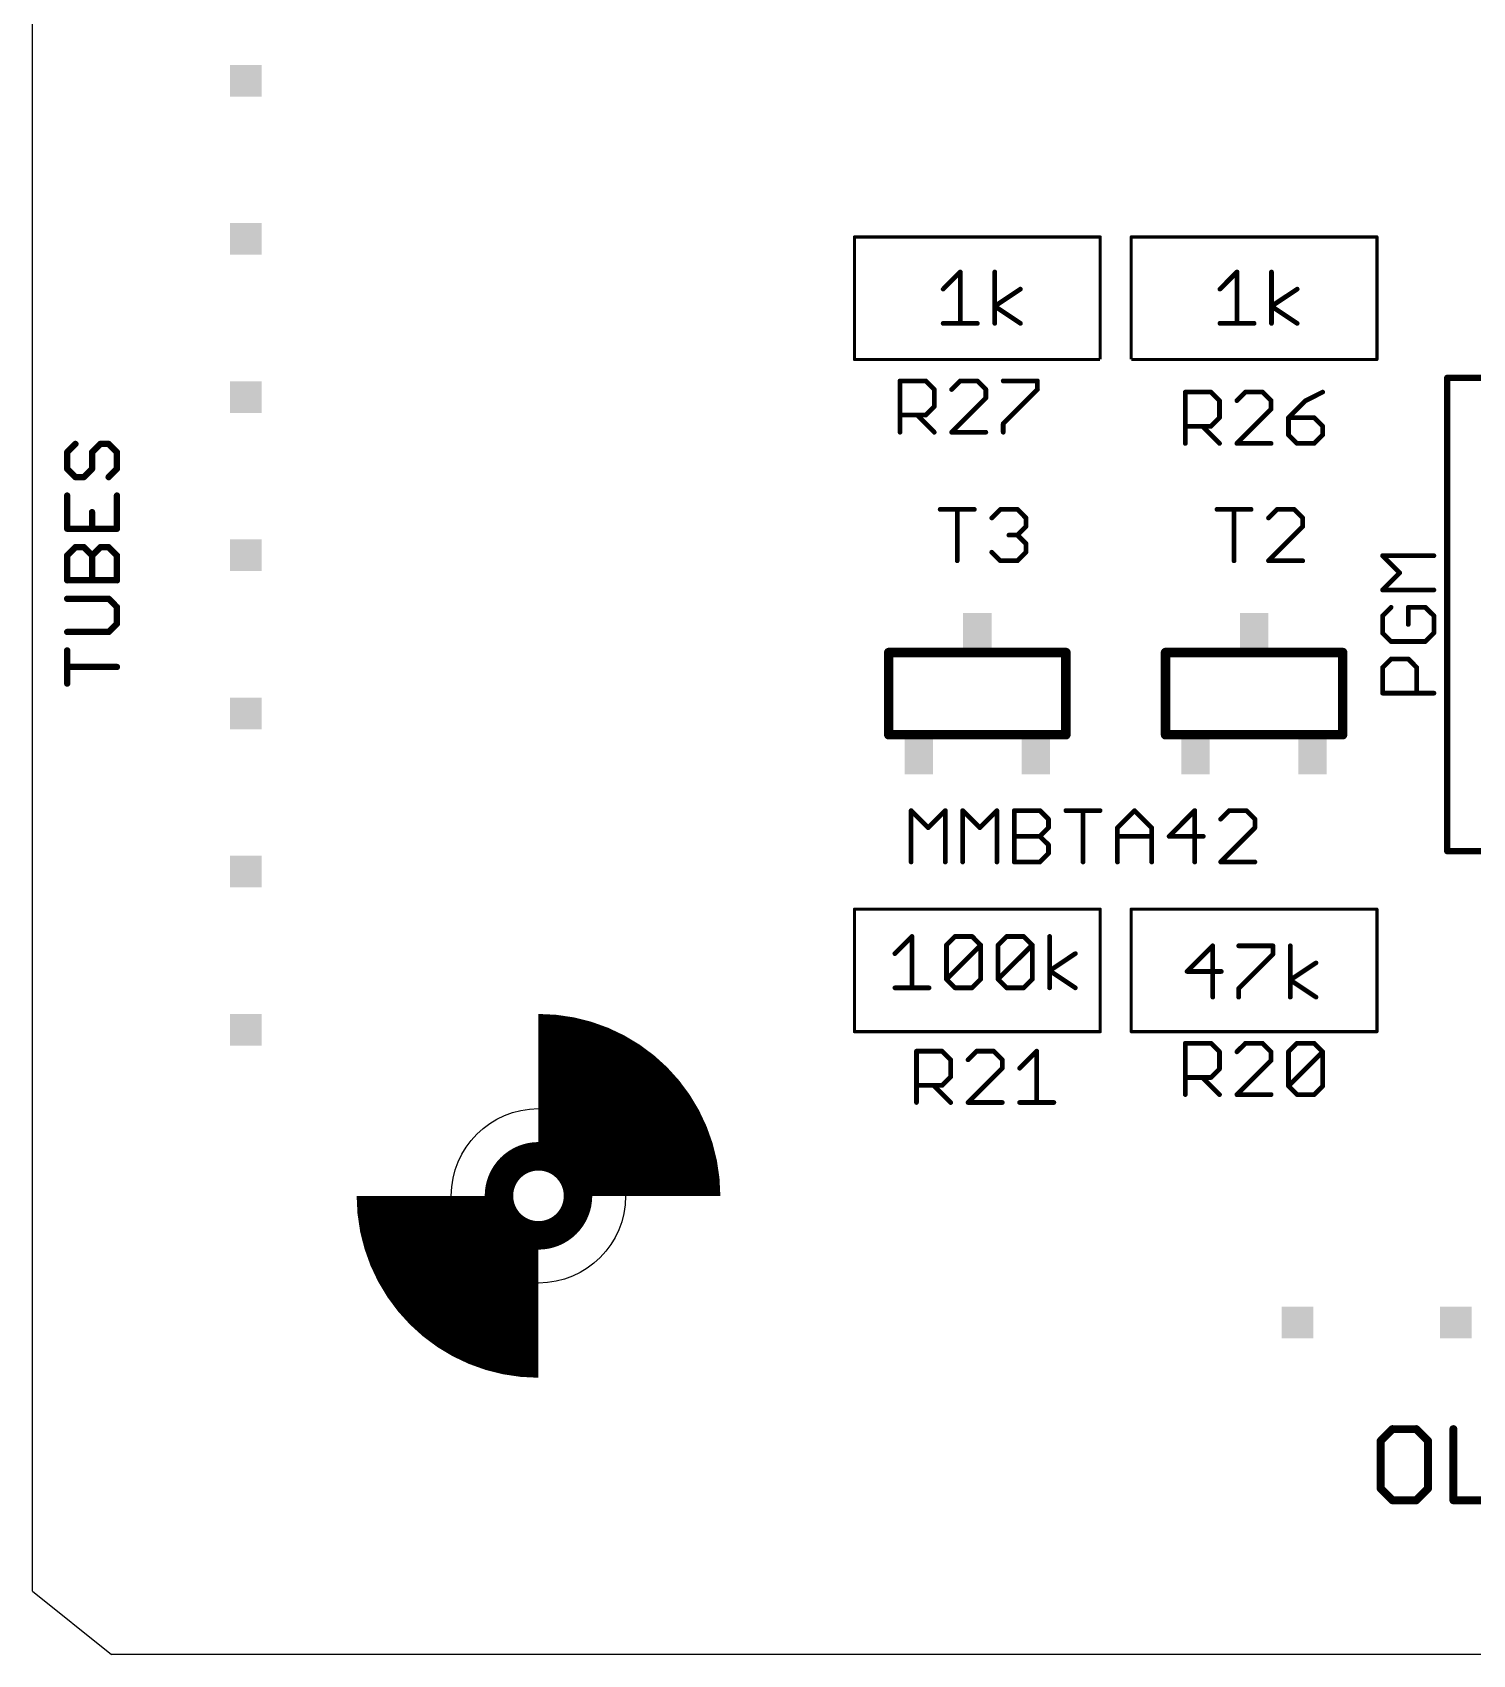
# Model space of a CAD drawing. Extents: x 2 to 123, y -4 to 52.
# Drawn here: x 2.03 to 25.16, y 0 to 26.05 of the extents above; entities that cross this region are included whole.
import ezdxf

# ---------------------------------------------------------------- set-up
doc = ezdxf.new("R2010")
doc.units = 0
doc.header["$MEASUREMENT"] = 0
doc.layers.get('0').update_dxf_attribs({"linetype": 'CONTINUOUS'})
for name, color, linetype in [('20', 53, 'CONTINUOUS'), ('25', 253, 'CONTINUOUS'), ('27', 253, 'CONTINUOUS'), ('39', 12, 'CONTINUOUS'), ('51', 253, 'CONTINUOUS')]:
    doc.layers.add(name, color=color, linetype=linetype)

# ---------------------------------------------------------------- blocks, each defined once
blk = doc.blocks.new('RECT')
blk.add_solid([(-0.5, -0.5), (0.5, -0.5), (-0.5, 0.5), (0.5, 0.5)])

msp = doc.modelspace()

# ---------------------------------------------------------------- linework, layer by layer
at = {"layer": '20'}
for p, q in [((2.032, 1.016), (2.032, 50.546)), ((2.032, 1.016), (3.302, 0)), ((65.024, 0), (3.302, 0))]:
    msp.add_line(p, q, dxfattribs=at)
msp.add_circle((10.16, 7.366), 1.4, dxfattribs=at)
at = {"layer": '25'}
for points, const_width in [([(15.967, 19.628), (15.967, 20.452)], 0.0762), ([(15.967, 20.452), (16.379, 20.452)], 0.0762), ([(16.379, 20.452), (16.517, 20.315)], 0.0762), ([(16.517, 20.315), (16.517, 20.04)], 0.0762), ([(16.933, 20.452), (16.796, 20.315)], 0.0762), ([(17.208, 20.452), (16.933, 20.452)], 0.0762), ([(17.345, 20.315), (17.208, 20.452)], 0.0762), ([(17.345, 20.177), (17.345, 20.315)], 0.0762), ([(17.624, 20.452), (18.174, 20.452)], 0.0762), ([(18.174, 20.315), (17.624, 19.765)], 0.0762), ([(18.174, 20.452), (18.174, 20.315)], 0.0762), ([(16.517, 20.04), (16.379, 19.903)], 0.0762), ([(16.796, 19.628), (17.345, 20.177)], 0.0762), ([(20.549, 19.448), (20.549, 20.273)], 0.0762), ([(20.549, 20.273), (20.961, 20.273)], 0.0762), ([(20.961, 20.273), (21.098, 20.135)], 0.0762), ([(21.098, 20.135), (21.098, 19.861)], 0.0762), ([(21.515, 20.273), (21.377, 20.135)], 0.0762), ([(21.79, 20.273), (21.515, 20.273)], 0.0762), ([(21.927, 20.135), (21.79, 20.273)], 0.0762), ([(21.927, 19.998), (21.927, 20.135)], 0.0762), ([(22.481, 20.135), (22.206, 19.861)], 0.0762), ([(22.756, 20.273), (22.481, 20.135)], 0.0762), ([(16.379, 19.903), (15.967, 19.903)], 0.0762), ([(16.242, 19.903), (16.517, 19.628)], 0.0762), ([(17.624, 19.765), (17.624, 19.628)], 0.0762), ([(21.098, 19.861), (20.961, 19.723)], 0.0762), ([(21.377, 19.448), (21.927, 19.998)], 0.0762), ([(22.206, 19.861), (22.206, 19.586)], 0.0762), ([(22.618, 19.861), (22.206, 19.861)], 0.0762), ([(22.756, 19.723), (22.618, 19.861)], 0.0762), ([(17.345, 19.628), (16.796, 19.628)], 0.0762), ([(20.961, 19.723), (20.549, 19.723)], 0.0762), ([(20.823, 19.723), (21.098, 19.448)], 0.0762), ([(22.206, 19.586), (22.343, 19.448)], 0.0762), ([(22.618, 19.448), (22.756, 19.586)], 0.0762), ([(22.756, 19.586), (22.756, 19.723)], 0.0762), ([(2.723, 19.44), (2.59, 19.307)], 0.102), ([(2.59, 19.307), (2.59, 19.04)], 0.102), ([(2.99, 19.307), (3.123, 19.44)], 0.102), ([(2.99, 19.04), (2.99, 19.307)], 0.102), ([(3.123, 19.44), (3.256, 19.44)], 0.102), ([(3.256, 19.44), (3.389, 19.307)], 0.102), ([(3.389, 19.307), (3.389, 19.04)], 0.102), ([(21.927, 19.448), (21.377, 19.448)], 0.0762), ([(22.343, 19.448), (22.618, 19.448)], 0.0762), ([(2.59, 19.04), (2.723, 18.907)], 0.102), ([(2.857, 18.907), (2.99, 19.04)], 0.102), ([(3.389, 19.04), (3.256, 18.907)], 0.102), ([(2.723, 18.907), (2.857, 18.907)], 0.102), ([(2.59, 18.611), (2.59, 18.078)], 0.102), ([(3.389, 18.078), (3.389, 18.611)], 0.102), ([(2.99, 18.078), (2.99, 18.345)], 0.102), ([(16.612, 18.389), (17.161, 18.389)], 0.0762), ([(16.886, 17.564), (16.886, 18.389)], 0.0762), ([(17.44, 18.251), (17.578, 18.389)], 0.0762), ([(17.578, 18.389), (17.853, 18.389)], 0.0762), ([(17.853, 18.389), (17.99, 18.251)], 0.0762), ([(17.99, 18.251), (17.99, 18.114)], 0.0762), ([(21.057, 18.389), (21.606, 18.389)], 0.0762), ([(21.331, 17.564), (21.331, 18.389)], 0.0762), ([(22.023, 18.389), (21.885, 18.251)], 0.0762), ([(22.298, 18.389), (22.023, 18.389)], 0.0762), ([(22.435, 18.251), (22.298, 18.389)], 0.0762), ([(22.435, 18.114), (22.435, 18.251)], 0.0762), ([(2.59, 18.078), (3.389, 18.078)], 0.102), ([(17.853, 17.976), (17.715, 17.976)], 0.0762), ([(17.99, 18.114), (17.853, 17.976)], 0.0762), ([(17.853, 17.976), (17.99, 17.839)], 0.0762), ([(21.885, 17.564), (22.435, 18.114)], 0.0762), ([(2.59, 17.649), (2.723, 17.782)], 0.102), ([(2.723, 17.782), (2.857, 17.782)], 0.102), ([(2.857, 17.782), (2.99, 17.649)], 0.102), ([(2.99, 17.649), (3.123, 17.782)], 0.102), ([(3.123, 17.782), (3.256, 17.782)], 0.102), ([(3.256, 17.782), (3.389, 17.649)], 0.102), ([(17.578, 17.564), (17.44, 17.701)], 0.0762), ([(17.99, 17.701), (17.853, 17.564)], 0.0762), ([(17.99, 17.839), (17.99, 17.701)], 0.0762), ([(2.59, 17.25), (2.59, 17.649)], 0.102), ([(2.99, 17.25), (2.99, 17.649)], 0.102), ([(3.389, 17.649), (3.389, 17.25)], 0.102), ([(17.853, 17.564), (17.578, 17.564)], 0.0762), ([(22.435, 17.564), (21.885, 17.564)], 0.0762), ([(23.992, 17.37), (23.717, 17.645)], 0.0762), ([(23.717, 17.645), (24.542, 17.645)], 0.0762), ([(3.389, 17.25), (2.59, 17.25)], 0.102), ([(23.717, 17.096), (23.992, 17.37)], 0.0762), ([(3.256, 16.954), (2.59, 16.954)], 0.102), ([(3.389, 16.82), (3.256, 16.954)], 0.102), ([(24.542, 17.096), (23.717, 17.096)], 0.0762), ([(3.389, 16.554), (3.389, 16.82)], 0.102), ([(23.855, 16.816), (23.717, 16.679)], 0.0762), ([(23.717, 16.679), (23.717, 16.404)], 0.0762), ([(24.404, 16.816), (24.13, 16.816)], 0.0762), ([(24.13, 16.816), (24.13, 16.542)], 0.0762), ([(24.542, 16.679), (24.404, 16.816)], 0.0762), ([(24.542, 16.404), (24.542, 16.679)], 0.0762), ([(2.59, 16.421), (3.256, 16.421)], 0.102), ([(3.256, 16.421), (3.389, 16.554)], 0.102), ([(23.717, 16.404), (23.855, 16.267)], 0.0762), ([(24.404, 16.267), (24.542, 16.404)], 0.0762), ([(2.59, 15.592), (2.59, 16.125)], 0.102), ([(23.855, 16.267), (24.404, 16.267)], 0.0762), ([(3.389, 15.859), (2.59, 15.859)], 0.102), ([(23.717, 15.85), (23.855, 15.988)], 0.0762), ([(23.855, 15.988), (24.13, 15.988)], 0.0762), ([(24.13, 15.988), (24.267, 15.85)], 0.0762), ([(23.717, 15.438), (23.717, 15.85)], 0.0762), ([(24.267, 15.85), (24.267, 15.438)], 0.0762), ([(24.542, 15.438), (23.717, 15.438)], 0.0762), ([(16.231, 8.865), (16.231, 9.689)], 0.0762), ([(16.231, 9.689), (16.643, 9.689)], 0.0762), ([(16.643, 9.689), (16.78, 9.552)], 0.0762), ([(17.197, 9.689), (17.059, 9.552)], 0.0762), ([(17.472, 9.689), (17.197, 9.689)], 0.0762), ([(17.609, 9.552), (17.472, 9.689)], 0.0762), ([(17.888, 9.414), (18.163, 9.689)], 0.0762), ([(18.163, 9.689), (18.163, 8.865)], 0.0762), ([(20.549, 8.992), (20.549, 9.816)], 0.0762), ([(20.549, 9.816), (20.961, 9.816)], 0.0762), ([(20.961, 9.816), (21.098, 9.679)], 0.0762), ([(21.098, 9.679), (21.098, 9.404)], 0.0762), ([(21.515, 9.816), (21.377, 9.679)], 0.0762), ([(21.79, 9.816), (21.515, 9.816)], 0.0762), ([(21.927, 9.679), (21.79, 9.816)], 0.0762), ([(21.927, 9.541), (21.927, 9.679)], 0.0762), ([(22.206, 9.679), (22.343, 9.816)], 0.0762), ([(22.206, 9.129), (22.206, 9.679)], 0.0762), ([(22.206, 9.129), (22.756, 9.679)], 0.0762), ([(22.343, 9.816), (22.618, 9.816)], 0.0762), ([(22.618, 9.816), (22.756, 9.679)], 0.0762), ([(22.756, 9.679), (22.756, 9.129)], 0.0762), ([(16.78, 9.552), (16.78, 9.277)], 0.0762), ([(17.059, 8.865), (17.609, 9.414)], 0.0762), ([(17.609, 9.414), (17.609, 9.552)], 0.0762), ([(21.098, 9.404), (20.961, 9.266)], 0.0762), ([(21.377, 8.992), (21.927, 9.541)], 0.0762), ([(16.643, 9.139), (16.231, 9.139)], 0.0762), ([(16.505, 9.139), (16.78, 8.865)], 0.0762), ([(16.78, 9.277), (16.643, 9.139)], 0.0762), ([(20.961, 9.266), (20.549, 9.266)], 0.0762), ([(20.823, 9.266), (21.098, 8.992)], 0.0762), ([(22.343, 8.992), (22.206, 9.129)], 0.0762), ([(22.756, 9.129), (22.618, 8.992)], 0.0762), ([(17.609, 8.865), (17.059, 8.865)], 0.0762), ([(17.888, 8.865), (18.438, 8.865)], 0.0762), ([(21.927, 8.992), (21.377, 8.992)], 0.0762), ([(22.618, 8.992), (22.343, 8.992)], 0.0762), ([(23.876, 3.62), (23.686, 3.43)], 0.127), ([(24.258, 3.62), (23.876, 3.62)], 0.127), ([(24.448, 3.43), (24.258, 3.62)], 0.127), ([(24.855, 3.62), (24.855, 2.477)], 0.127), ([(23.686, 3.43), (23.686, 2.667)], 0.127), ([(24.448, 2.667), (24.448, 3.43)], 0.127), ([(23.686, 2.667), (23.876, 2.477)], 0.127), ([(24.258, 2.477), (24.448, 2.667)], 0.127), ([(23.876, 2.477), (24.258, 2.477)], 0.127), ([(24.855, 2.477), (25.617, 2.477)], 0.127)]:
    msp.add_lwpolyline(points, dxfattribs=dict(at, const_width=const_width))
for points, const_width in [([(15.986, 20.452, 1), (15.948, 20.452)], 0.0381), ([(15.967, 20.471, 1), (15.967, 20.433)], 0.0381), ([(16.393, 20.466, 1), (16.366, 20.439)], 0.0381), ([(16.379, 20.433, 1), (16.379, 20.471)], 0.0381), ([(16.536, 20.315, 1), (16.498, 20.315)], 0.0381), ([(16.503, 20.301, 1), (16.53, 20.328)], 0.0381), ([(16.782, 20.328, 1), (16.809, 20.301)], 0.0381), ([(16.933, 20.471, 1), (16.933, 20.433)], 0.0381), ([(16.947, 20.439, 1), (16.92, 20.466)], 0.0381), ([(17.221, 20.466, 1), (17.195, 20.439)], 0.0381), ([(17.208, 20.433, 1), (17.208, 20.471)], 0.0381), ([(17.364, 20.315, 1), (17.326, 20.315)], 0.0381), ([(17.332, 20.301, 1), (17.359, 20.328)], 0.0381), ([(17.624, 20.471, 1), (17.624, 20.433)], 0.0381), ([(18.193, 20.452, 1), (18.155, 20.452)], 0.0381), ([(18.155, 20.315, 1), (18.193, 20.315)], 0.0381), ([(18.188, 20.301, 1), (18.161, 20.328)], 0.0381), ([(18.174, 20.433, 1), (18.174, 20.471)], 0.0381), ([(16.498, 20.04, 1), (16.536, 20.04)], 0.0381), ([(16.53, 20.027, 1), (16.503, 20.053)], 0.0381), ([(17.326, 20.177, 1), (17.364, 20.177)], 0.0381), ([(17.359, 20.164, 1), (17.332, 20.191)], 0.0381), ([(20.549, 20.292, 1), (20.549, 20.254)], 0.0381), ([(20.568, 20.273, 1), (20.53, 20.273)], 0.0381), ([(20.974, 20.286, 1), (20.947, 20.259)], 0.0381), ([(20.961, 20.254, 1), (20.961, 20.292)], 0.0381), ([(21.117, 20.135, 1), (21.079, 20.135)], 0.0381), ([(21.085, 20.122, 1), (21.112, 20.149)], 0.0381), ([(21.364, 20.149, 1), (21.391, 20.122)], 0.0381), ([(21.515, 20.292, 1), (21.515, 20.254)], 0.0381), ([(21.528, 20.259, 1), (21.501, 20.286)], 0.0381), ([(21.803, 20.286, 1), (21.776, 20.259)], 0.0381), ([(21.79, 20.254, 1), (21.79, 20.292)], 0.0381), ([(21.946, 20.135, 1), (21.908, 20.135)], 0.0381), ([(21.913, 20.122, 1), (21.94, 20.149)], 0.0381), ([(22.472, 20.152, 1), (22.489, 20.118)], 0.0381), ([(22.494, 20.122, 1), (22.467, 20.149)], 0.0381), ([(22.764, 20.256, 1), (22.747, 20.29)], 0.0381), ([(15.967, 19.922, 1), (15.967, 19.884)], 0.0381), ([(16.255, 19.916, 1), (16.228, 19.889)], 0.0381), ([(16.366, 19.916, 1), (16.393, 19.889)], 0.0381), ([(16.379, 19.884, 1), (16.379, 19.922)], 0.0381), ([(17.643, 19.765, 1), (17.605, 19.765)], 0.0381), ([(17.611, 19.779, 1), (17.638, 19.752)], 0.0381), ([(21.079, 19.861, 1), (21.117, 19.861)], 0.0381), ([(21.112, 19.847, 1), (21.085, 19.874)], 0.0381), ([(21.908, 19.998, 1), (21.946, 19.998)], 0.0381), ([(21.94, 19.984, 1), (21.913, 20.011)], 0.0381), ([(22.225, 19.861, 1), (22.187, 19.861)], 0.0381), ([(22.206, 19.88, 1), (22.206, 19.841)], 0.0381), ([(22.192, 19.874, 1), (22.22, 19.847)], 0.0381), ([(22.632, 19.874, 1), (22.605, 19.847)], 0.0381), ([(22.618, 19.841, 1), (22.618, 19.88)], 0.0381), ([(15.948, 19.628, 1), (15.986, 19.628)], 0.0381), ([(16.503, 19.614, 1), (16.53, 19.641)], 0.0381), ([(16.796, 19.647, 1), (16.796, 19.609)], 0.0381), ([(16.782, 19.641, 1), (16.809, 19.614)], 0.0381), ([(17.345, 19.609, 1), (17.345, 19.647)], 0.0381), ([(17.605, 19.628, 1), (17.643, 19.628)], 0.0381), ([(20.549, 19.742, 1), (20.549, 19.704)], 0.0381), ([(20.837, 19.737, 1), (20.81, 19.71)], 0.0381), ([(20.947, 19.737, 1), (20.974, 19.71)], 0.0381), ([(20.961, 19.704, 1), (20.961, 19.742)], 0.0381), ([(22.22, 19.599, 1), (22.192, 19.572)], 0.0381), ([(22.187, 19.586, 1), (22.225, 19.586)], 0.0381), ([(22.775, 19.723, 1), (22.737, 19.723)], 0.0381), ([(22.737, 19.586, 1), (22.775, 19.586)], 0.0381), ([(22.742, 19.71, 1), (22.769, 19.737)], 0.0381), ([(22.769, 19.572, 1), (22.742, 19.599)], 0.0381), ([(2.615, 19.307, 1), (2.565, 19.307)], 0.0508), ([(2.572, 19.325, 1), (2.608, 19.289)], 0.0508), ([(2.741, 19.422, 1), (2.705, 19.458)], 0.0508), ([(3.015, 19.307, 1), (2.964, 19.307)], 0.0508), ([(2.972, 19.325, 1), (3.008, 19.289)], 0.0508), ([(3.123, 19.465, 1), (3.123, 19.414)], 0.0508), ([(3.141, 19.422, 1), (3.105, 19.458)], 0.0508), ([(3.274, 19.458, 1), (3.238, 19.422)], 0.0508), ([(3.256, 19.414, 1), (3.256, 19.465)], 0.0508), ([(3.415, 19.307, 1), (3.364, 19.307)], 0.0508), ([(3.371, 19.289, 1), (3.407, 19.325)], 0.0508), ([(20.53, 19.448, 1), (20.568, 19.448)], 0.0381), ([(21.085, 19.435, 1), (21.112, 19.462)], 0.0381), ([(21.377, 19.467, 1), (21.377, 19.429)], 0.0381), ([(21.364, 19.462, 1), (21.391, 19.435)], 0.0381), ([(21.927, 19.429, 1), (21.927, 19.467)], 0.0381), ([(22.343, 19.467, 1), (22.343, 19.429)], 0.0381), ([(22.33, 19.435, 1), (22.357, 19.462)], 0.0381), ([(22.605, 19.462, 1), (22.632, 19.435)], 0.0381), ([(22.618, 19.429, 1), (22.618, 19.467)], 0.0381), ([(2.608, 19.058, 1), (2.572, 19.022)], 0.0508), ([(2.565, 19.04, 1), (2.615, 19.04)], 0.0508), ([(2.964, 19.04, 1), (3.015, 19.04)], 0.0508), ([(3.008, 19.022, 1), (2.972, 19.058)], 0.0508), ([(3.364, 19.04, 1), (3.415, 19.04)], 0.0508), ([(3.407, 19.022, 1), (3.371, 19.058)], 0.0508), ([(2.723, 18.933, 1), (2.723, 18.882)], 0.0508), ([(2.705, 18.889, 1), (2.741, 18.925)], 0.0508), ([(2.838, 18.925, 1), (2.874, 18.889)], 0.0508), ([(2.857, 18.882, 1), (2.857, 18.933)], 0.0508), ([(3.238, 18.925, 1), (3.274, 18.889)], 0.0508), ([(2.615, 18.611, 1), (2.565, 18.611)], 0.0508), ([(3.415, 18.611, 1), (3.364, 18.611)], 0.0508), ([(3.015, 18.345, 1), (2.964, 18.345)], 0.0508), ([(16.612, 18.408, 1), (16.612, 18.37)], 0.0381), ([(16.905, 18.389, 1), (16.867, 18.389)], 0.0381), ([(17.161, 18.37, 1), (17.161, 18.408)], 0.0381), ([(17.427, 18.265, 1), (17.454, 18.238)], 0.0381), ([(17.578, 18.408, 1), (17.578, 18.37)], 0.0381), ([(17.591, 18.375, 1), (17.564, 18.402)], 0.0381), ([(17.866, 18.402, 1), (17.839, 18.375)], 0.0381), ([(17.853, 18.37, 1), (17.853, 18.408)], 0.0381), ([(18.009, 18.251, 1), (17.971, 18.251)], 0.0381), ([(17.977, 18.238, 1), (18.003, 18.265)], 0.0381), ([(21.057, 18.408, 1), (21.057, 18.37)], 0.0381), ([(21.351, 18.389, 1), (21.312, 18.389)], 0.0381), ([(21.606, 18.37, 1), (21.606, 18.408)], 0.0381), ([(21.872, 18.265, 1), (21.899, 18.238)], 0.0381), ([(22.023, 18.408, 1), (22.023, 18.37)], 0.0381), ([(22.036, 18.375, 1), (22.009, 18.402)], 0.0381), ([(22.311, 18.402, 1), (22.284, 18.375)], 0.0381), ([(22.298, 18.37, 1), (22.298, 18.408)], 0.0381), ([(22.454, 18.251, 1), (22.416, 18.251)], 0.0381), ([(22.422, 18.238, 1), (22.448, 18.265)], 0.0381), ([(2.59, 18.104, 1), (2.59, 18.053)], 0.0508), ([(2.565, 18.078, 1), (2.615, 18.078)], 0.0508), ([(2.964, 18.078, 1), (3.015, 18.078)], 0.0508), ([(3.364, 18.078, 1), (3.415, 18.078)], 0.0508), ([(3.389, 18.053, 1), (3.389, 18.104)], 0.0508), ([(17.715, 17.995, 1), (17.715, 17.957)], 0.0381), ([(17.866, 17.99, 1), (17.839, 17.963)], 0.0381), ([(17.839, 17.99, 1), (17.866, 17.963)], 0.0381), ([(17.853, 17.957, 1), (17.853, 17.995)], 0.0381), ([(17.971, 18.114, 1), (18.009, 18.114)], 0.0381), ([(18.003, 18.1, 1), (17.977, 18.127)], 0.0381), ([(22.416, 18.114, 1), (22.454, 18.114)], 0.0381), ([(22.448, 18.1, 1), (22.422, 18.127)], 0.0381), ([(2.723, 17.808, 1), (2.723, 17.757)], 0.0508), ([(2.741, 17.764, 1), (2.705, 17.8)], 0.0508), ([(2.874, 17.8, 1), (2.838, 17.764)], 0.0508), ([(2.857, 17.757, 1), (2.857, 17.808)], 0.0508), ([(3.123, 17.808, 1), (3.123, 17.757)], 0.0508), ([(3.141, 17.764, 1), (3.105, 17.8)], 0.0508), ([(3.274, 17.8, 1), (3.238, 17.764)], 0.0508), ([(3.256, 17.757, 1), (3.256, 17.808)], 0.0508), ([(17.454, 17.715, 1), (17.427, 17.688)], 0.0381), ([(18.009, 17.839, 1), (17.971, 17.839)], 0.0381), ([(17.971, 17.701, 1), (18.009, 17.701)], 0.0381), ([(17.977, 17.826, 1), (18.003, 17.852)], 0.0381), ([(18.003, 17.688, 1), (17.977, 17.715)], 0.0381), ([(2.615, 17.649, 1), (2.565, 17.649)], 0.0508), ([(2.572, 17.667, 1), (2.608, 17.631)], 0.0508), ([(3.015, 17.649, 1), (2.964, 17.649)], 0.0508), ([(2.972, 17.667, 1), (3.008, 17.631)], 0.0508), ([(2.972, 17.631, 1), (3.008, 17.667)], 0.0508), ([(3.415, 17.649, 1), (3.364, 17.649)], 0.0508), ([(3.371, 17.631, 1), (3.407, 17.667)], 0.0508), ([(16.867, 17.564, 1), (16.905, 17.564)], 0.0381), ([(17.578, 17.583, 1), (17.578, 17.545)], 0.0381), ([(17.564, 17.551, 1), (17.591, 17.578)], 0.0381), ([(17.839, 17.578, 1), (17.866, 17.551)], 0.0381), ([(17.853, 17.545, 1), (17.853, 17.583)], 0.0381), ([(21.312, 17.564, 1), (21.351, 17.564)], 0.0381), ([(21.885, 17.583, 1), (21.885, 17.545)], 0.0381), ([(21.872, 17.578, 1), (21.899, 17.551)], 0.0381), ([(22.435, 17.545, 1), (22.435, 17.583)], 0.0381), ([(23.731, 17.659, 1), (23.704, 17.632)], 0.0381), ([(23.717, 17.664, 1), (23.717, 17.626)], 0.0381), ([(24.542, 17.626, 1), (24.542, 17.664)], 0.0381), ([(2.59, 17.275, 1), (2.59, 17.224)], 0.0508), ([(2.565, 17.25, 1), (2.615, 17.25)], 0.0508), ([(2.964, 17.25, 1), (3.015, 17.25)], 0.0508), ([(3.364, 17.25, 1), (3.415, 17.25)], 0.0508), ([(3.389, 17.224, 1), (3.389, 17.275)], 0.0508), ([(24.006, 17.357, 1), (23.979, 17.384)], 0.0381), ([(23.979, 17.357, 1), (24.006, 17.384)], 0.0381), ([(2.59, 16.979, 1), (2.59, 16.928)], 0.0508), ([(3.274, 16.972, 1), (3.238, 16.936)], 0.0508), ([(3.256, 16.928, 1), (3.256, 16.979)], 0.0508), ([(23.717, 17.114, 1), (23.717, 17.076)], 0.0381), ([(23.704, 17.109, 1), (23.731, 17.082)], 0.0381), ([(24.542, 17.076, 1), (24.542, 17.114)], 0.0381), ([(3.415, 16.82, 1), (3.364, 16.82)], 0.0508), ([(3.371, 16.802, 1), (3.407, 16.838)], 0.0508), ([(23.736, 16.679, 1), (23.698, 16.679)], 0.0381), ([(23.704, 16.692, 1), (23.731, 16.666)], 0.0381), ([(23.868, 16.803, 1), (23.841, 16.83)], 0.0381), ([(24.13, 16.835, 1), (24.13, 16.797)], 0.0381), ([(24.149, 16.816, 1), (24.111, 16.816)], 0.0381), ([(24.418, 16.83, 1), (24.391, 16.803)], 0.0381), ([(24.404, 16.797, 1), (24.404, 16.835)], 0.0381), ([(24.561, 16.679, 1), (24.523, 16.679)], 0.0381), ([(24.528, 16.666, 1), (24.555, 16.692)], 0.0381), ([(2.59, 16.446, 1), (2.59, 16.396)], 0.0508), ([(3.238, 16.439, 1), (3.274, 16.403)], 0.0508), ([(3.256, 16.396, 1), (3.256, 16.446)], 0.0508), ([(3.364, 16.554, 1), (3.415, 16.554)], 0.0508), ([(3.407, 16.536, 1), (3.371, 16.572)], 0.0508), ([(23.731, 16.418, 1), (23.704, 16.391)], 0.0381), ([(23.698, 16.404, 1), (23.736, 16.404)], 0.0381), ([(24.111, 16.542, 1), (24.149, 16.542)], 0.0381), ([(24.523, 16.404, 1), (24.561, 16.404)], 0.0381), ([(24.555, 16.391, 1), (24.528, 16.418)], 0.0381), ([(2.615, 16.125, 1), (2.565, 16.125)], 0.0508), ([(23.855, 16.286, 1), (23.855, 16.248)], 0.0381), ([(23.841, 16.253, 1), (23.868, 16.28)], 0.0381), ([(24.391, 16.28, 1), (24.418, 16.253)], 0.0381), ([(24.404, 16.248, 1), (24.404, 16.286)], 0.0381), ([(2.59, 15.884, 1), (2.59, 15.833)], 0.0508), ([(3.389, 15.833, 1), (3.389, 15.884)], 0.0508), ([(23.855, 16.007, 1), (23.855, 15.969)], 0.0381), ([(23.868, 15.974, 1), (23.841, 16.001)], 0.0381), ([(24.143, 16.001, 1), (24.116, 15.974)], 0.0381), ([(24.13, 15.969, 1), (24.13, 16.007)], 0.0381), ([(23.736, 15.85, 1), (23.698, 15.85)], 0.0381), ([(23.704, 15.864, 1), (23.731, 15.837)], 0.0381), ([(24.286, 15.85, 1), (24.248, 15.85)], 0.0381), ([(24.254, 15.837, 1), (24.28, 15.864)], 0.0381), ([(2.565, 15.592, 1), (2.615, 15.592)], 0.0508), ([(23.717, 15.457, 1), (23.717, 15.419)], 0.0381), ([(23.698, 15.438, 1), (23.736, 15.438)], 0.0381), ([(24.248, 15.438, 1), (24.286, 15.438)], 0.0381), ([(24.542, 15.419, 1), (24.542, 15.457)], 0.0381), ([(16.25, 9.689, 1), (16.212, 9.689)], 0.0381), ([(16.231, 9.708, 1), (16.231, 9.67)], 0.0381), ([(16.656, 9.703, 1), (16.629, 9.676)], 0.0381), ([(16.643, 9.67, 1), (16.643, 9.708)], 0.0381), ([(17.197, 9.708, 1), (17.197, 9.67)], 0.0381), ([(17.21, 9.676, 1), (17.183, 9.703)], 0.0381), ([(17.485, 9.703, 1), (17.458, 9.676)], 0.0381), ([(17.472, 9.67, 1), (17.472, 9.708)], 0.0381), ([(18.182, 9.689, 1), (18.144, 9.689)], 0.0381), ([(18.176, 9.676, 1), (18.149, 9.703)], 0.0381), ([(20.549, 9.835, 1), (20.549, 9.797)], 0.0381), ([(20.568, 9.816, 1), (20.53, 9.816)], 0.0381), ([(20.974, 9.83, 1), (20.947, 9.803)], 0.0381), ([(20.961, 9.797, 1), (20.961, 9.835)], 0.0381), ([(21.117, 9.679, 1), (21.079, 9.679)], 0.0381), ([(21.085, 9.665, 1), (21.112, 9.692)], 0.0381), ([(21.364, 9.692, 1), (21.391, 9.665)], 0.0381), ([(21.515, 9.835, 1), (21.515, 9.797)], 0.0381), ([(21.528, 9.803, 1), (21.501, 9.83)], 0.0381), ([(21.803, 9.83, 1), (21.776, 9.803)], 0.0381), ([(21.79, 9.797, 1), (21.79, 9.835)], 0.0381), ([(21.946, 9.679, 1), (21.908, 9.679)], 0.0381), ([(21.913, 9.665, 1), (21.94, 9.692)], 0.0381), ([(22.225, 9.679, 1), (22.187, 9.679)], 0.0381), ([(22.192, 9.692, 1), (22.22, 9.665)], 0.0381), ([(22.343, 9.835, 1), (22.343, 9.797)], 0.0381), ([(22.357, 9.803, 1), (22.33, 9.83)], 0.0381), ([(22.632, 9.83, 1), (22.605, 9.803)], 0.0381), ([(22.618, 9.797, 1), (22.618, 9.835)], 0.0381), ([(22.775, 9.679, 1), (22.737, 9.679)], 0.0381), ([(22.769, 9.665, 1), (22.742, 9.692)], 0.0381), ([(22.742, 9.665, 1), (22.769, 9.692)], 0.0381), ([(16.799, 9.552, 1), (16.761, 9.552)], 0.0381), ([(16.767, 9.538, 1), (16.794, 9.565)], 0.0381), ([(17.046, 9.565, 1), (17.073, 9.538)], 0.0381), ([(17.628, 9.552, 1), (17.59, 9.552)], 0.0381), ([(17.59, 9.414, 1), (17.628, 9.414)], 0.0381), ([(17.596, 9.538, 1), (17.622, 9.565)], 0.0381), ([(17.622, 9.401, 1), (17.596, 9.428)], 0.0381), ([(17.875, 9.428, 1), (17.901, 9.401)], 0.0381), ([(21.079, 9.404, 1), (21.117, 9.404)], 0.0381), ([(21.112, 9.39, 1), (21.085, 9.417)], 0.0381), ([(21.908, 9.541, 1), (21.946, 9.541)], 0.0381), ([(21.94, 9.528, 1), (21.913, 9.555)], 0.0381), ([(16.231, 9.159, 1), (16.231, 9.12)], 0.0381), ([(16.519, 9.153, 1), (16.492, 9.126)], 0.0381), ([(16.629, 9.153, 1), (16.656, 9.126)], 0.0381), ([(16.643, 9.12, 1), (16.643, 9.159)], 0.0381), ([(16.761, 9.277, 1), (16.799, 9.277)], 0.0381), ([(16.794, 9.263, 1), (16.767, 9.29)], 0.0381), ([(20.549, 9.286, 1), (20.549, 9.247)], 0.0381), ([(20.837, 9.28, 1), (20.81, 9.253)], 0.0381), ([(20.947, 9.28, 1), (20.974, 9.253)], 0.0381), ([(20.961, 9.247, 1), (20.961, 9.286)], 0.0381), ([(22.22, 9.143, 1), (22.192, 9.116)], 0.0381), ([(22.192, 9.143, 1), (22.22, 9.116)], 0.0381), ([(22.187, 9.129, 1), (22.225, 9.129)], 0.0381), ([(22.737, 9.129, 1), (22.775, 9.129)], 0.0381), ([(22.769, 9.116, 1), (22.742, 9.143)], 0.0381), ([(16.212, 8.865, 1), (16.25, 8.865)], 0.0381), ([(16.767, 8.851, 1), (16.794, 8.878)], 0.0381), ([(17.059, 8.884, 1), (17.059, 8.846)], 0.0381), ([(17.046, 8.878, 1), (17.073, 8.851)], 0.0381), ([(17.609, 8.846, 1), (17.609, 8.884)], 0.0381), ([(17.888, 8.884, 1), (17.888, 8.846)], 0.0381), ([(18.144, 8.865, 1), (18.182, 8.865)], 0.0381), ([(18.438, 8.846, 1), (18.438, 8.884)], 0.0381), ([(20.53, 8.992, 1), (20.568, 8.992)], 0.0381), ([(21.085, 8.978, 1), (21.112, 9.005)], 0.0381), ([(21.377, 9.011, 1), (21.377, 8.973)], 0.0381), ([(21.364, 9.005, 1), (21.391, 8.978)], 0.0381), ([(21.927, 8.973, 1), (21.927, 9.011)], 0.0381), ([(22.343, 9.011, 1), (22.343, 8.973)], 0.0381), ([(22.33, 8.978, 1), (22.357, 9.005)], 0.0381), ([(22.605, 9.005, 1), (22.632, 8.978)], 0.0381), ([(22.618, 8.973, 1), (22.618, 9.011)], 0.0381), ([(23.876, 3.652, 1), (23.876, 3.589)], 0.0635), ([(23.899, 3.598, 1), (23.854, 3.643)], 0.0635), ([(24.28, 3.643, 1), (24.235, 3.598)], 0.0635), ([(24.258, 3.589, 1), (24.258, 3.652)], 0.0635), ([(24.887, 3.62, 1), (24.823, 3.62)], 0.0635), ([(23.717, 3.43, 1), (23.654, 3.43)], 0.0635), ([(23.663, 3.452, 1), (23.708, 3.407)], 0.0635), ([(24.48, 3.43, 1), (24.416, 3.43)], 0.0635), ([(24.426, 3.407, 1), (24.471, 3.452)], 0.0635), ([(23.708, 2.69, 1), (23.663, 2.645)], 0.0635), ([(23.654, 2.667, 1), (23.717, 2.667)], 0.0635), ([(24.416, 2.667, 1), (24.48, 2.667)], 0.0635), ([(24.471, 2.645, 1), (24.426, 2.69)], 0.0635), ([(23.876, 2.508, 1), (23.876, 2.445)], 0.0635), ([(23.854, 2.454, 1), (23.899, 2.499)], 0.0635), ([(24.235, 2.499, 1), (24.28, 2.454)], 0.0635), ([(24.258, 2.445, 1), (24.258, 2.508)], 0.0635), ([(24.855, 2.508, 1), (24.855, 2.445)], 0.0635), ([(24.823, 2.477, 1), (24.887, 2.477)], 0.0635)]:
    msp.add_lwpolyline(points, format="xyb", dxfattribs=dict(at, const_width=const_width))
at = {"layer": '27', "const_width": 0.0762}
for points in [[(16.66, 21.926), (16.934, 22.201)], [(16.934, 22.201), (16.934, 21.376)], [(17.488, 21.376), (17.488, 22.201)], [(21.105, 21.926), (21.379, 22.201)], [(21.379, 22.201), (21.379, 21.376)], [(21.933, 21.376), (21.933, 22.201)], [(17.488, 21.651), (17.901, 21.926)], [(21.933, 21.651), (22.346, 21.926)], [(17.901, 21.376), (17.488, 21.651)], [(22.346, 21.376), (21.933, 21.651)], [(16.66, 21.376), (17.209, 21.376)], [(21.105, 21.376), (21.654, 21.376)], [(16.145, 12.727), (16.145, 13.552)], [(16.145, 13.552), (16.419, 13.277)], [(16.419, 13.277), (16.694, 13.552)], [(16.694, 13.552), (16.694, 12.727)], [(16.973, 12.727), (16.973, 13.552)], [(16.973, 13.552), (17.248, 13.277)], [(17.248, 13.277), (17.523, 13.552)], [(17.523, 13.552), (17.523, 12.727)], [(17.802, 12.727), (17.802, 13.552)], [(17.802, 13.552), (18.214, 13.552)], [(18.214, 13.552), (18.352, 13.414)], [(18.631, 13.552), (19.18, 13.552)], [(18.906, 12.727), (18.906, 13.552)], [(19.459, 13.277), (19.734, 13.552)], [(19.734, 13.552), (20.009, 13.277)], [(20.7, 13.552), (20.288, 13.139)], [(20.7, 12.727), (20.7, 13.552)], [(21.254, 13.552), (21.117, 13.414)], [(21.529, 13.552), (21.254, 13.552)], [(21.667, 13.414), (21.529, 13.552)], [(18.352, 13.277), (18.214, 13.139)], [(18.352, 13.414), (18.352, 13.277)], [(19.459, 12.727), (19.459, 13.277)], [(20.009, 13.277), (20.009, 12.727)], [(21.117, 12.727), (21.667, 13.277)], [(21.667, 13.277), (21.667, 13.414)], [(17.802, 13.139), (18.214, 13.139)], [(18.214, 13.139), (18.352, 13.002)], [(18.352, 13.002), (18.352, 12.864)], [(19.459, 13.139), (20.009, 13.139)], [(20.288, 13.139), (20.838, 13.139)], [(18.214, 12.727), (17.802, 12.727)], [(18.352, 12.864), (18.214, 12.727)], [(21.667, 12.727), (21.117, 12.727)], [(15.884, 11.256), (16.159, 11.531)], [(16.159, 11.531), (16.159, 10.706)], [(16.713, 11.393), (16.85, 11.531)], [(16.85, 11.531), (17.125, 11.531)], [(17.125, 11.531), (17.262, 11.393)], [(17.541, 11.393), (17.679, 11.531)], [(17.679, 11.531), (17.954, 11.531)], [(17.954, 11.531), (18.091, 11.393)], [(18.37, 10.706), (18.37, 11.531)], [(16.713, 10.844), (16.713, 11.393)], [(16.713, 10.844), (17.262, 11.393)], [(17.262, 11.393), (17.262, 10.844)], [(17.541, 10.844), (17.541, 11.393)], [(17.541, 10.844), (18.091, 11.393)], [(18.091, 11.393), (18.091, 10.844)], [(18.37, 10.981), (18.782, 11.256)], [(20.99, 11.381), (20.577, 10.969)], [(20.99, 10.557), (20.99, 11.381)], [(21.406, 11.381), (21.956, 11.381)], [(21.956, 11.244), (21.406, 10.694)], [(21.956, 11.381), (21.956, 11.244)], [(22.235, 10.557), (22.235, 11.381)], [(18.782, 10.706), (18.37, 10.981)], [(20.577, 10.969), (21.127, 10.969)], [(22.235, 10.832), (22.647, 11.107)], [(15.884, 10.706), (16.434, 10.706)], [(16.85, 10.706), (16.713, 10.844)], [(17.125, 10.706), (16.85, 10.706)], [(17.262, 10.844), (17.125, 10.706)], [(17.679, 10.706), (17.541, 10.844)], [(17.954, 10.706), (17.679, 10.706)], [(18.091, 10.844), (17.954, 10.706)], [(21.406, 10.694), (21.406, 10.557)], [(22.647, 10.557), (22.235, 10.832)]]:
    msp.add_lwpolyline(points, dxfattribs=at)
at = {"layer": '27', "const_width": 0.0381}
for points in [[(16.954, 22.201, 1), (16.915, 22.201)], [(16.948, 22.187, 1), (16.921, 22.214)], [(17.507, 22.201, 1), (17.469, 22.201)], [(21.399, 22.201, 1), (21.36, 22.201)], [(21.393, 22.187, 1), (21.366, 22.214)], [(21.952, 22.201, 1), (21.914, 22.201)], [(16.646, 21.939, 1), (16.673, 21.913)], [(17.911, 21.91, 1), (17.89, 21.942)], [(21.091, 21.939, 1), (21.118, 21.913)], [(22.356, 21.91, 1), (22.335, 21.942)], [(17.499, 21.667, 1), (17.478, 21.635)], [(17.478, 21.667, 1), (17.499, 21.635)], [(21.944, 21.667, 1), (21.923, 21.635)], [(21.923, 21.667, 1), (21.944, 21.635)], [(16.66, 21.395, 1), (16.66, 21.357)], [(16.915, 21.376, 1), (16.954, 21.376)], [(17.209, 21.357, 1), (17.209, 21.395)], [(17.469, 21.376, 1), (17.507, 21.376)], [(17.89, 21.36, 1), (17.911, 21.392)], [(21.105, 21.395, 1), (21.105, 21.357)], [(21.36, 21.376, 1), (21.399, 21.376)], [(21.654, 21.357, 1), (21.654, 21.395)], [(21.914, 21.376, 1), (21.952, 21.376)], [(22.335, 21.36, 1), (22.356, 21.392)], [(16.164, 13.552, 1), (16.126, 13.552)], [(16.158, 13.565, 1), (16.131, 13.538)], [(16.713, 13.552, 1), (16.675, 13.552)], [(16.708, 13.538, 1), (16.681, 13.565)], [(16.992, 13.552, 1), (16.954, 13.552)], [(16.987, 13.565, 1), (16.96, 13.538)], [(17.542, 13.552, 1), (17.504, 13.552)], [(17.537, 13.538, 1), (17.509, 13.565)], [(17.821, 13.552, 1), (17.783, 13.552)], [(17.802, 13.571, 1), (17.802, 13.533)], [(18.228, 13.565, 1), (18.201, 13.538)], [(18.214, 13.533, 1), (18.214, 13.571)], [(18.631, 13.571, 1), (18.631, 13.533)], [(18.925, 13.552, 1), (18.887, 13.552)], [(19.18, 13.533, 1), (19.18, 13.571)], [(19.748, 13.565, 1), (19.721, 13.538)], [(19.748, 13.538, 1), (19.721, 13.565)], [(20.72, 13.552, 1), (20.681, 13.552)], [(20.714, 13.538, 1), (20.687, 13.565)], [(21.254, 13.571, 1), (21.254, 13.533)], [(21.268, 13.538, 1), (21.241, 13.565)], [(21.543, 13.565, 1), (21.516, 13.538)], [(21.529, 13.533, 1), (21.529, 13.571)], [(16.406, 13.29, 1), (16.433, 13.263)], [(16.406, 13.263, 1), (16.433, 13.29)], [(17.235, 13.29, 1), (17.262, 13.263)], [(17.235, 13.263, 1), (17.262, 13.29)], [(18.371, 13.414, 1), (18.333, 13.414)], [(18.333, 13.277, 1), (18.371, 13.277)], [(18.338, 13.401, 1), (18.365, 13.428)], [(18.365, 13.263, 1), (18.338, 13.29)], [(19.479, 13.277, 1), (19.44, 13.277)], [(19.446, 13.29, 1), (19.473, 13.263)], [(20.028, 13.277, 1), (19.99, 13.277)], [(19.996, 13.263, 1), (20.023, 13.29)], [(21.103, 13.428, 1), (21.13, 13.401)], [(21.686, 13.414, 1), (21.648, 13.414)], [(21.648, 13.277, 1), (21.686, 13.277)], [(21.653, 13.401, 1), (21.68, 13.428)], [(21.68, 13.263, 1), (21.653, 13.29)], [(17.802, 13.158, 1), (17.802, 13.12)], [(18.228, 13.153, 1), (18.201, 13.126)], [(18.201, 13.153, 1), (18.228, 13.126)], [(18.214, 13.12, 1), (18.214, 13.158)], [(18.371, 13.002, 1), (18.333, 13.002)], [(18.338, 12.989, 1), (18.365, 13.015)], [(19.459, 13.158, 1), (19.459, 13.12)], [(20.009, 13.12, 1), (20.009, 13.158)], [(20.288, 13.158, 1), (20.288, 13.12)], [(20.275, 13.153, 1), (20.302, 13.126)], [(20.838, 13.12, 1), (20.838, 13.158)], [(17.802, 12.746, 1), (17.802, 12.708)], [(18.214, 12.708, 1), (18.214, 12.746)], [(18.333, 12.864, 1), (18.371, 12.864)], [(18.365, 12.851, 1), (18.338, 12.878)], [(21.117, 12.746, 1), (21.117, 12.708)], [(21.667, 12.708, 1), (21.667, 12.746)], [(16.126, 12.727, 1), (16.164, 12.727)], [(16.675, 12.727, 1), (16.713, 12.727)], [(16.954, 12.727, 1), (16.992, 12.727)], [(17.504, 12.727, 1), (17.542, 12.727)], [(17.783, 12.727, 1), (17.821, 12.727)], [(18.201, 12.741, 1), (18.228, 12.714)], [(18.887, 12.727, 1), (18.925, 12.727)], [(19.44, 12.727, 1), (19.479, 12.727)], [(19.99, 12.727, 1), (20.028, 12.727)], [(20.681, 12.727, 1), (20.72, 12.727)], [(21.103, 12.741, 1), (21.13, 12.714)], [(16.178, 11.531, 1), (16.14, 11.531)], [(16.172, 11.517, 1), (16.145, 11.544)], [(16.85, 11.55, 1), (16.85, 11.512)], [(16.864, 11.517, 1), (16.837, 11.544)], [(17.138, 11.544, 1), (17.111, 11.517)], [(17.125, 11.512, 1), (17.125, 11.55)], [(17.679, 11.55, 1), (17.679, 11.512)], [(17.692, 11.517, 1), (17.665, 11.544)], [(17.967, 11.544, 1), (17.94, 11.517)], [(17.954, 11.512, 1), (17.954, 11.55)], [(18.389, 11.531, 1), (18.351, 11.531)], [(15.87, 11.269, 1), (15.897, 11.243)], [(16.699, 11.407, 1), (16.726, 11.38)], [(16.732, 11.393, 1), (16.694, 11.393)], [(17.281, 11.393, 1), (17.243, 11.393)], [(17.276, 11.38, 1), (17.249, 11.407)], [(17.249, 11.38, 1), (17.276, 11.407)], [(17.56, 11.393, 1), (17.522, 11.393)], [(17.528, 11.407, 1), (17.555, 11.38)], [(18.11, 11.393, 1), (18.072, 11.393)], [(18.105, 11.38, 1), (18.078, 11.407)], [(18.078, 11.38, 1), (18.105, 11.407)], [(18.793, 11.24, 1), (18.772, 11.272)], [(21.009, 11.381, 1), (20.971, 11.381)], [(21.003, 11.368, 1), (20.976, 11.395)], [(21.406, 11.4, 1), (21.406, 11.362)], [(21.975, 11.381, 1), (21.937, 11.381)], [(21.937, 11.244, 1), (21.975, 11.244)], [(21.969, 11.23, 1), (21.942, 11.257)], [(21.956, 11.362, 1), (21.956, 11.4)], [(22.254, 11.381, 1), (22.216, 11.381)], [(18.381, 10.997, 1), (18.36, 10.965)], [(18.36, 10.997, 1), (18.381, 10.965)], [(20.577, 10.988, 1), (20.577, 10.95)], [(20.564, 10.983, 1), (20.591, 10.956)], [(21.127, 10.95, 1), (21.127, 10.988)], [(22.658, 11.091, 1), (22.637, 11.122)], [(15.884, 10.725, 1), (15.884, 10.687)], [(16.14, 10.706, 1), (16.178, 10.706)], [(16.434, 10.687, 1), (16.434, 10.725)], [(16.726, 10.857, 1), (16.699, 10.83)], [(16.699, 10.857, 1), (16.726, 10.83)], [(16.694, 10.844, 1), (16.732, 10.844)], [(16.85, 10.725, 1), (16.85, 10.687)], [(16.837, 10.693, 1), (16.864, 10.72)], [(17.111, 10.72, 1), (17.138, 10.693)], [(17.125, 10.687, 1), (17.125, 10.725)], [(17.243, 10.844, 1), (17.281, 10.844)], [(17.276, 10.83, 1), (17.249, 10.857)], [(17.555, 10.857, 1), (17.528, 10.83)], [(17.528, 10.857, 1), (17.555, 10.83)], [(17.522, 10.844, 1), (17.56, 10.844)], [(17.679, 10.725, 1), (17.679, 10.687)], [(17.665, 10.693, 1), (17.692, 10.72)], [(17.94, 10.72, 1), (17.967, 10.693)], [(17.954, 10.687, 1), (17.954, 10.725)], [(18.072, 10.844, 1), (18.11, 10.844)], [(18.105, 10.83, 1), (18.078, 10.857)], [(18.351, 10.706, 1), (18.389, 10.706)], [(18.772, 10.69, 1), (18.793, 10.722)], [(21.425, 10.694, 1), (21.387, 10.694)], [(21.393, 10.708, 1), (21.42, 10.681)], [(22.245, 10.848, 1), (22.224, 10.816)], [(22.224, 10.848, 1), (22.245, 10.816)], [(20.971, 10.557, 1), (21.009, 10.557)], [(21.387, 10.557, 1), (21.425, 10.557)], [(22.216, 10.557, 1), (22.254, 10.557)], [(22.637, 10.541, 1), (22.658, 10.573)]]:
    msp.add_lwpolyline(points, format="xyb", dxfattribs=at)
at = {"layer": '39', "const_width": 0.0508}
for points in [[(15.236, 22.764), (19.181, 22.764)], [(15.236, 20.797), (15.236, 22.764)], [(19.181, 22.764), (19.181, 20.797)], [(19.68, 22.764), (23.627, 22.764)], [(19.68, 20.797), (19.68, 22.764)], [(23.627, 22.764), (23.627, 20.797)], [(19.181, 20.797), (15.236, 20.797)], [(23.627, 20.797), (19.68, 20.797)], [(15.236, 11.969), (19.181, 11.969)], [(15.236, 10.002), (15.236, 11.969)], [(19.181, 11.969), (19.181, 10.002)], [(19.68, 11.969), (23.627, 11.969)], [(19.68, 10.002), (19.68, 11.969)], [(23.627, 11.969), (23.627, 10.002)], [(19.181, 10.002), (15.236, 10.002)], [(23.627, 10.002), (19.68, 10.002)]]:
    msp.add_lwpolyline(points, dxfattribs=at)
at = {"layer": '39', "const_width": 0.0254}
for points in [[(15.236, 22.776, 1), (15.236, 22.751)], [(15.248, 22.764, 1), (15.223, 22.764)], [(19.194, 22.764, 1), (19.169, 22.764)], [(19.181, 22.751, 1), (19.181, 22.776)], [(19.68, 22.776, 1), (19.68, 22.751)], [(19.693, 22.764, 1), (19.668, 22.764)], [(23.639, 22.764, 1), (23.614, 22.764)], [(23.627, 22.751, 1), (23.627, 22.776)], [(15.236, 20.81, 1), (15.236, 20.785)], [(15.223, 20.797, 1), (15.248, 20.797)], [(23.614, 20.797, 1), (23.639, 20.797)], [(23.627, 20.785, 1), (23.627, 20.81)], [(15.236, 11.981, 1), (15.236, 11.956)], [(15.248, 11.969, 1), (15.223, 11.969)], [(19.194, 11.969, 1), (19.169, 11.969)], [(19.181, 11.956, 1), (19.181, 11.981)], [(19.68, 11.981, 1), (19.68, 11.956)], [(19.693, 11.969, 1), (19.668, 11.969)], [(23.639, 11.969, 1), (23.614, 11.969)], [(23.627, 11.956, 1), (23.627, 11.981)], [(15.236, 10.015, 1), (15.236, 9.99)], [(15.223, 10.002, 1), (15.248, 10.002)], [(19.169, 10.002, 1), (19.194, 10.002)], [(19.181, 9.99, 1), (19.181, 10.015)], [(19.68, 10.015, 1), (19.68, 9.99)], [(19.668, 10.002, 1), (19.693, 10.002)], [(23.614, 10.002, 1), (23.639, 10.002)], [(23.627, 9.99, 1), (23.627, 10.015)]]:
    msp.add_lwpolyline(points, format="xyb", dxfattribs=at)
at = {"layer": '51'}
for points, const_width in [([(24.755, 12.9), (24.755, 20.5)], 0.1), ([(24.755, 20.5), (34.059, 20.5)], 0.1), ([(15.786, 14.77), (15.786, 16.091)], 0.152), ([(15.786, 16.091), (18.631, 16.091)], 0.152), ([(18.631, 16.091), (18.631, 14.77)], 0.152), ([(20.231, 14.77), (20.231, 16.091)], 0.152), ([(20.231, 16.091), (23.076, 16.091)], 0.152), ([(23.076, 16.091), (23.076, 14.77)], 0.152), ([(18.631, 14.77), (15.786, 14.77)], 0.152), ([(23.076, 14.77), (20.231, 14.77)], 0.152), ([(34.059, 12.9), (24.755, 12.9)], 0.1)]:
    msp.add_lwpolyline(points, dxfattribs=dict(at, const_width=const_width))
for points, const_width in [([(24.779, 20.5, 1), (24.73, 20.5)], 0.05), ([(24.755, 20.526, 1), (24.755, 20.476)], 0.05), ([(15.824, 16.091, 1), (15.748, 16.091)], 0.0762), ([(15.786, 16.129, 1), (15.786, 16.053)], 0.0762), ([(18.669, 16.091, 1), (18.593, 16.091)], 0.0762), ([(18.631, 16.053, 1), (18.631, 16.129)], 0.0762), ([(20.269, 16.091, 1), (20.193, 16.091)], 0.0762), ([(20.231, 16.129, 1), (20.231, 16.053)], 0.0762), ([(23.114, 16.091, 1), (23.038, 16.091)], 0.0762), ([(23.076, 16.053, 1), (23.076, 16.129)], 0.0762), ([(15.786, 14.808, 1), (15.786, 14.732)], 0.0762), ([(15.748, 14.77, 1), (15.824, 14.77)], 0.0762), ([(18.593, 14.77, 1), (18.669, 14.77)], 0.0762), ([(18.631, 14.732, 1), (18.631, 14.808)], 0.0762), ([(20.231, 14.808, 1), (20.231, 14.732)], 0.0762), ([(20.193, 14.77, 1), (20.269, 14.77)], 0.0762), ([(23.038, 14.77, 1), (23.114, 14.77)], 0.0762), ([(23.076, 14.732, 1), (23.076, 14.808)], 0.0762), ([(24.755, 12.925, 1), (24.755, 12.876)], 0.05), ([(24.73, 12.9, 1), (24.779, 12.9)], 0.05), ([(11.938, 7.366, 0.4142), (10.16, 9.144)], 2.286), ([(8.382, 7.366, 0.4142), (10.16, 5.588)], 2.286), ([(10.16, 6.731, 1), (10.16, 8.001, 1), (10.16, 6.731)], 0.457)]:
    msp.add_lwpolyline(points, format="xyb", dxfattribs=dict(at, const_width=const_width))

# ---------------------------------------------------------------- block references
at = {"layer": '51', "xscale": 0.508, "yscale": 0.508, "rotation": 270}
for p in [(5.461, 25.273), (5.461, 22.733), (5.461, 20.193), (5.461, 17.653), (5.461, 15.113), (5.461, 12.573), (5.461, 10.033)]:
    msp.add_blockref('RECT', p, dxfattribs=at)
at = {"layer": '51'}
for p, xscale, yscale in [((17.209, 16.434), 0.4572, 0.5842), ((21.654, 16.434), 0.4572, 0.5842), ((16.269, 14.427), 0.4572, 0.5842), ((18.148, 14.427), 0.4572, 0.5842), ((20.714, 14.427), 0.4572, 0.5842), ((22.593, 14.427), 0.4572, 0.5842), ((22.352, 5.334), 0.508, 0.508), ((24.892, 5.334), 0.508, 0.508)]:
    msp.add_blockref('RECT', p, dxfattribs=dict(at, xscale=xscale, yscale=yscale))

doc.saveas('drawing.dxf')
